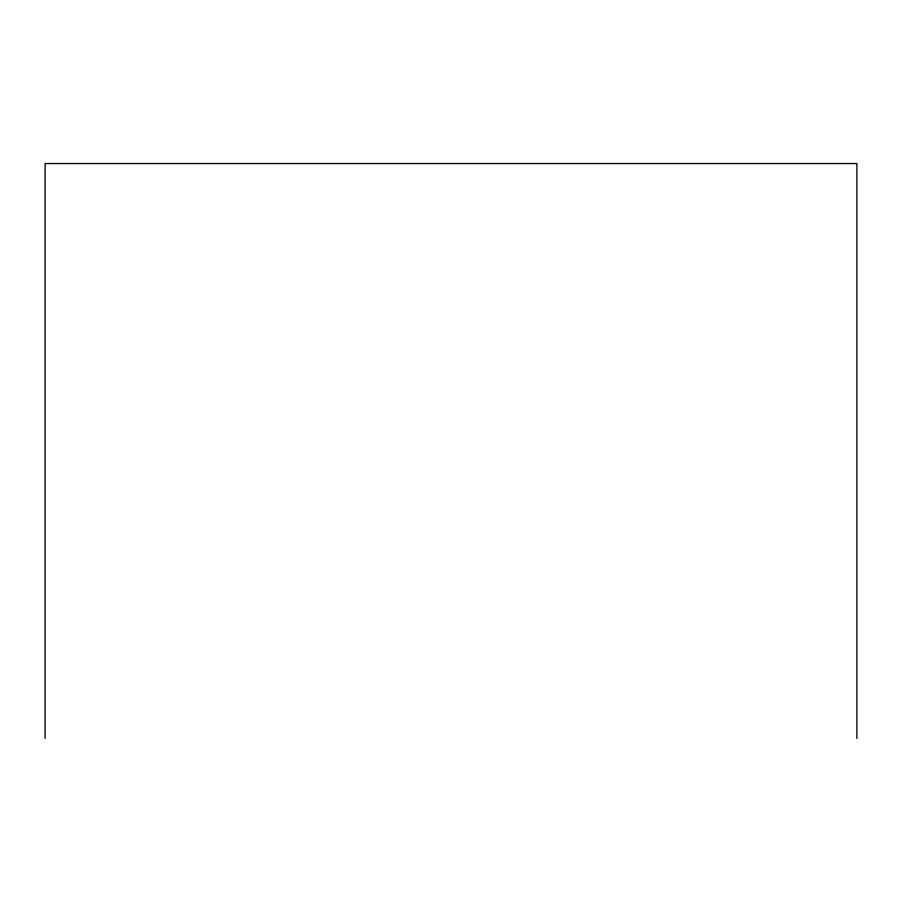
<?xml version="1.0" encoding="UTF-8"?>
<svg xmlns="http://www.w3.org/2000/svg" width="902" height="902" viewBox="0 0 902 902"><rect width="100%" height="100%" fill="white"/><g stroke="black" fill="none" stroke-linecap="round" stroke-linejoin="round"><path stroke-width="1.35" d="M856.9 738.456L856.9 163.544L45.1 163.544L45.1 738.456"/></g></svg>
